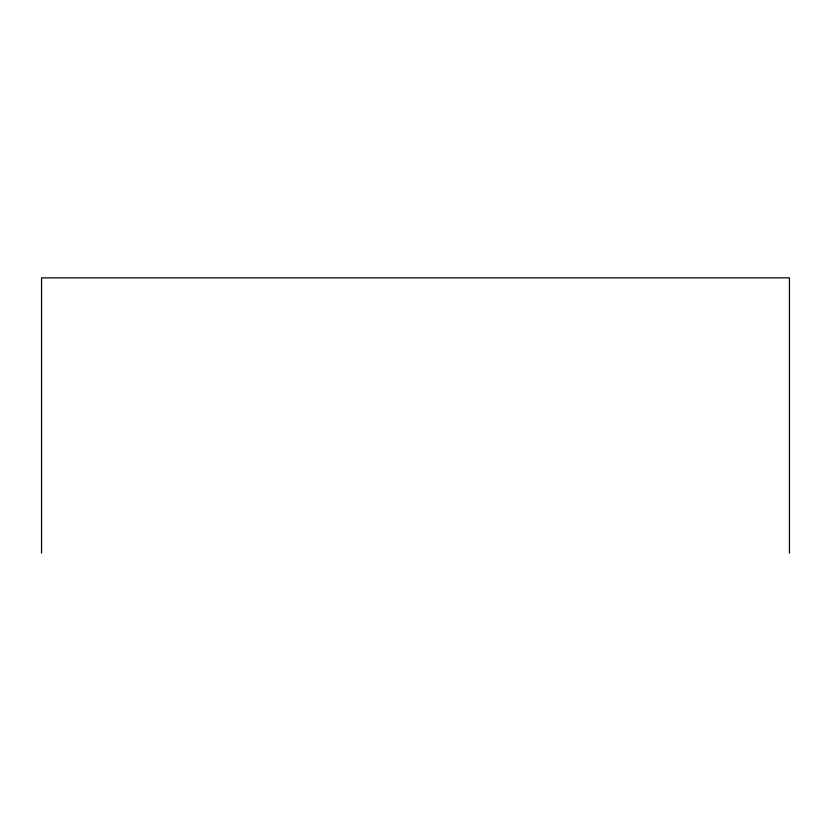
<?xml version="1.0" encoding="UTF-8"?>
<svg xmlns="http://www.w3.org/2000/svg" width="831" height="831" viewBox="0 0 831 831"><rect width="100%" height="100%" fill="white"/><g stroke="black" fill="none" stroke-linecap="round" stroke-linejoin="round"><path stroke-width="1.25" d="M789.45 553.145L789.45 277.855L41.55 277.855L41.55 553.145"/></g></svg>
